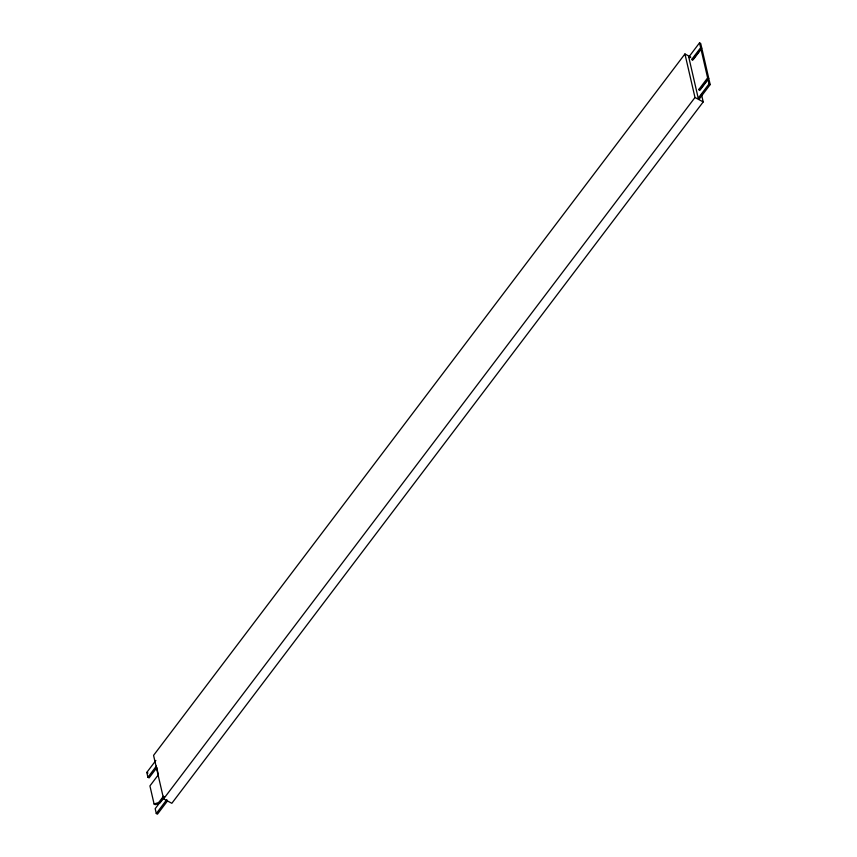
<?xml version="1.0" encoding="UTF-8"?>
<svg xmlns="http://www.w3.org/2000/svg" width="857" height="857" viewBox="0 0 857 857"><rect width="100%" height="100%" fill="white"/><g stroke="black" fill="none" stroke-linecap="round" stroke-linejoin="round"><path stroke-width="1.29" d="M690.817 57.14L684.936 53.98L153.564 755.371L163.612 798.885L171.839 803.298L703.211 101.919L701.444 94.238M156.788 767.743L149.097 777.888L147.918 777.256L146.804 772.425L155.867 760.459M692.017 59.069L692.295 60.279L700.93 48.892L707.625 77.901L699.001 89.289L699.28 90.499L707.903 79.112L709.082 79.744L710.196 84.575L699.408 98.812L698.23 98.18L688.749 57.087L699.537 42.85L700.705 43.482L701.819 48.313L693.195 59.701L692.017 59.069L700.651 47.681L699.537 42.85M147.918 777.256L156.381 766.094M158.374 774.749L149.921 785.912L154.099 804.027L155.278 804.659L159.895 803.127L158.716 802.495L154.099 804.027M158.716 802.495L163.366 796.367L164.544 796.999M160.666 802.109L162.219 800.063M700.93 48.892L702.108 49.524L708.803 78.533L700.169 89.921L699.001 89.289M163.612 798.885L694.984 97.494L684.936 53.98M167.286 801.199L157.463 814.15L156.295 813.518L166.858 799.57M698.23 98.18L709.018 83.943L707.903 79.112M700.651 47.681L701.819 48.313M688.749 57.087L689.928 57.719M707.625 77.901L708.803 78.533M709.018 83.943L710.196 84.575M694.984 97.494L703.211 101.919M146.804 772.425L147.982 773.057M156.66 767.336L158.084 773.517M163.366 796.367L163.633 797.524L155.181 808.687L156.295 813.518"/></g></svg>
